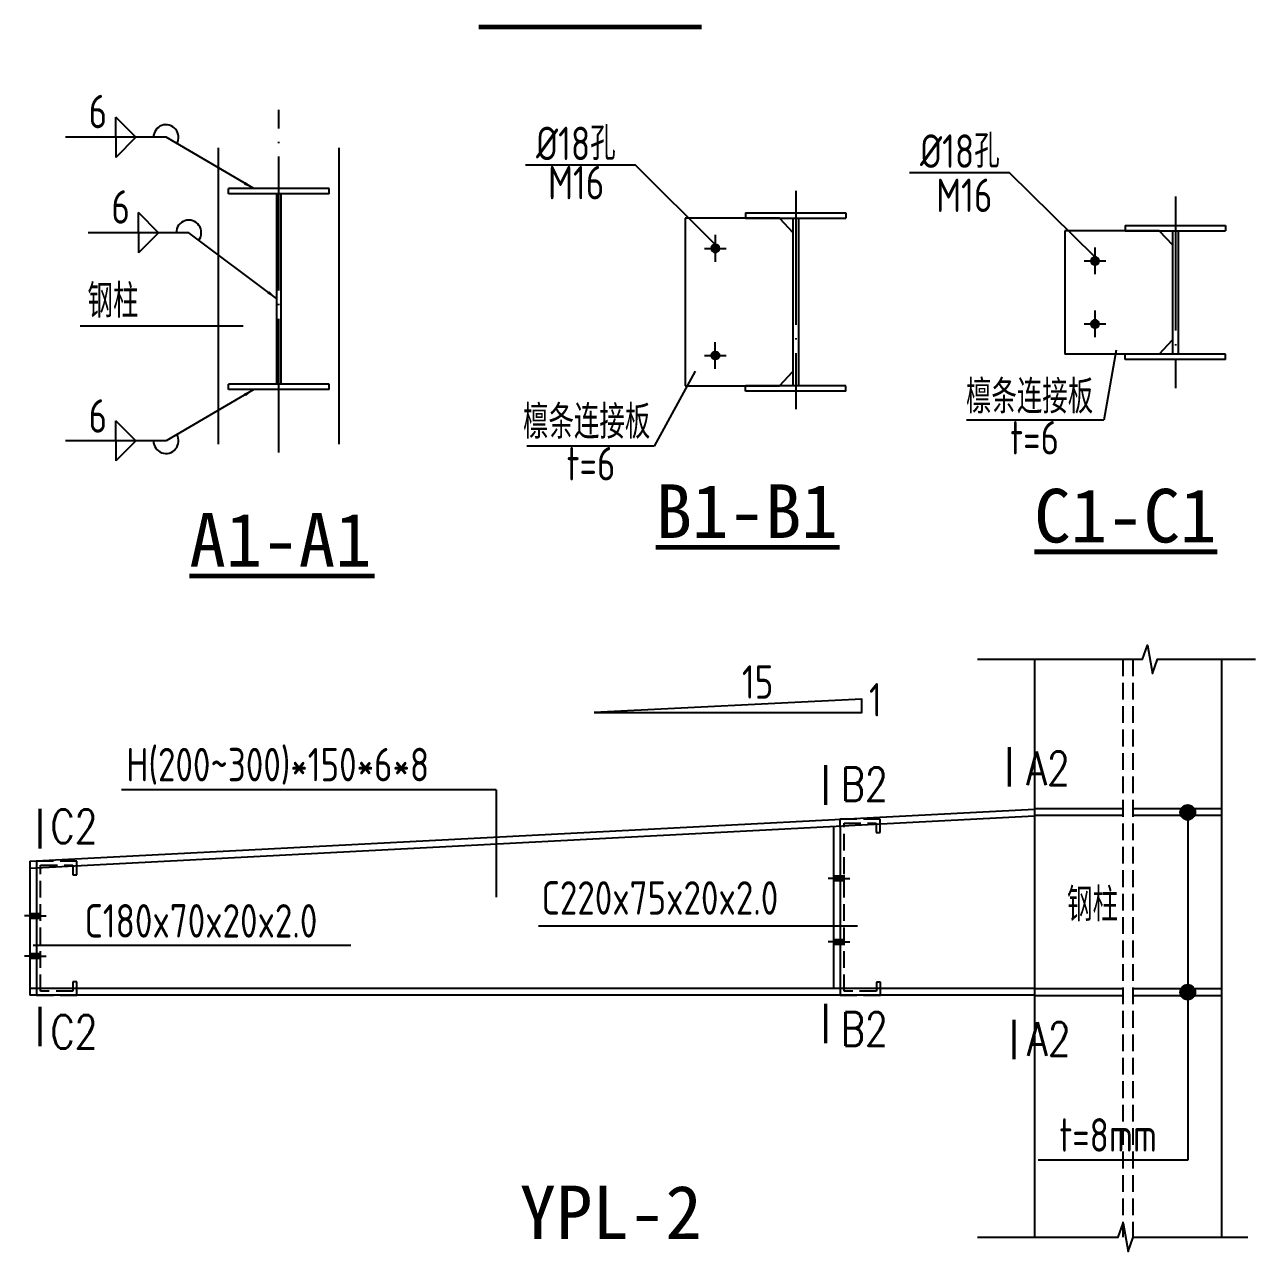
# Model space of a CAD drawing. Extents: x 9752569 to 9923256, y 1590558 to 2510207.
# Drawn here: x 9893515 to 9911894, y 1956600 to 1974915 of the extents above; entities that cross this region are included whole.
import ezdxf
from ezdxf.enums import TextEntityAlignment as Align

# ---------------------------------------------------------------- set-up
doc = ezdxf.new("R2010")
doc.units = 0
doc.header["$LTSCALE"] = 1000
doc.header["$MEASUREMENT"] = 0
doc.linetypes.add('DASH', pattern=[0.35, 0.25, -0.1])
doc.linetypes.add('DOTE', pattern=[2.42, 2, -0.2, 0.02, -0.2])
doc.layers.get('0').update_dxf_attribs({"linetype": 'CONTINUOUS'})
for name, color, linetype in [('AXIS', 3, 'CONTINUOUS'), ('D', 4, 'CONTINUOUS'), ('DIM_SYMB', 3, 'CONTINUOUS'), ('DOTE', 8, 'DOTE'), ('PUB_DIM', 3, 'CONTINUOUS'), ('PUB_TEXT', 7, 'CONTINUOUS'), ('板', 4, 'CONTINUOUS'), ('柱', 2, 'CONTINUOUS'), ('梁', 4, 'CONTINUOUS'), ('螺栓', 15, 'CONTINUOUS')]:
    doc.layers.add(name, color=color, linetype=linetype)
doc.styles.add('-黑体', font='')
doc.styles.add('DIM_FONT', font='SIMPLEX.shx', dxfattribs={"width": 0.8})
doc.styles.add('TSSD_REIN', font='atssdeng.shx', dxfattribs={"width": 0.7, "bigfont": 'atssdchn.shx'})
doc.styles.get('-黑体').set_extended_font_data('SimSun')

# ---------------------------------------------------------------- blocks, each defined once
blk = doc.blocks.new('孔')
at = {"layer": '螺栓'}
h = blk.add_hatch(color=256, dxfattribs=at)
h.paths.add_polyline_path([(0, -6, 0.414214), (6, 0), (0, 0)])
h.paths.add_polyline_path([(0, 0), (-6, 0, 0.414214), (0, -6)])
h.paths.add_polyline_path([(0, 0), (0, 6, 0.414214), (-6, 0)])
h.paths.add_polyline_path([(0, 0), (6, 0, 0.414214), (0, 6)])
for p, q in [((0, 20), (0, -20)), ((16, 0), (-16, 0))]:
    blk.add_line(p, q, dxfattribs=at)
blk.add_circle((0, 0), 6, dxfattribs=at)

msp = doc.modelspace()

# ---------------------------------------------------------------- hatches: boundary and pattern name
h = msp.add_hatch(color=256)
edge = h.paths.add_edge_path()
edge.add_arc((9910883.8, 1963153.6), 111.2, 0, 360)
h = msp.add_hatch(color=256)
edge = h.paths.add_edge_path()
edge.add_arc((9910883.8, 1960469.4), 111.2, 0, 360)

# ---------------------------------------------------------------- linework, layer by layer
for p, q in [((9910883.8, 1963210.1, 6.9), (9910883.8, 1957963.2, 6.9)), ((9910883.8, 1957963.2, 6.9), (9908648.1, 1957963.2, 6.9))]:
    msp.add_line(p, q)
at = {"lineweight": -3}
for p, q in [((9905600.8, 1962167.9, 6.9), (9905515.3, 1962167.9, 6.9)), ((9905754.1, 1962167.9, 6.9), (9905839.6, 1962167.9, 6.9)), ((9893600.8, 1961608.3, 6.9), (9893515.3, 1961608.3, 6.9)), ((9893754.1, 1961608.3, 6.9), (9893839.6, 1961608.3, 6.9)), ((9905600.8, 1961219.5, 6.9), (9905515.3, 1961219.5, 6.9)), ((9905754.1, 1961219.5, 6.9), (9905839.6, 1961219.5, 6.9)), ((9893600.8, 1961008, 6.9), (9893515.3, 1961008, 6.9)), ((9893754.1, 1961008, 6.9), (9893839.6, 1961008, 6.9))]:
    msp.add_line(p, q, dxfattribs=at)
at = {"lineweight": -3, "const_width": 100, "elevation": 6.9}
for points in [[(9905764.1, 1962167.9), (9905590.8, 1962167.9)], [(9893764.1, 1961608.3), (9893590.8, 1961608.3)], [(9905764.1, 1961219.5), (9905590.8, 1961219.5)], [(9893764.1, 1961008), (9893590.8, 1961008)]]:
    msp.add_lwpolyline(points, dxfattribs=at)
for centre in [(9910883.8, 1963153.6, 6.9), (9910883.8, 1960469.4, 6.9)]:
    msp.add_circle(centre, 111.2)
at = {"layer": 'AXIS', "linetype": 'ByBlock'}
for p, q in [((9895176.8, 1973232.5), (9894876.8, 1973532.5)), ((9894876.8, 1973232.5), (9894876.8, 1973532.5)), ((9895626.8, 1973232.5), (9894126.8, 1973232.5)), ((9895176.8, 1973232.5), (9894876.8, 1972932.5)), ((9894876.8, 1973232.5), (9894876.8, 1972932.5)), ((9896939.1, 1972466.2, 6.9), (9895626.8, 1973232.5)), ((9902638.8, 1972818.5, 6.9), (9900992.9, 1972818.5, 6.9)), ((9903829.4, 1971634.2, 6.9), (9902638.8, 1972818.5, 6.9)), ((9908220.9, 1972703.7, 6.9), (9906727.3, 1972703.7, 6.9)), ((9909498.9, 1971446.8, 6.9), (9908220.9, 1972703.7, 6.9)), ((9895516.6, 1971808.4), (9895216.6, 1972108.4)), ((9895216.6, 1971808.4), (9895216.6, 1972108.4)), ((9895966.6, 1971808.4), (9894466.6, 1971808.4)), ((9895516.6, 1971808.4), (9895216.6, 1971508.4)), ((9895216.6, 1971808.4), (9895216.6, 1971508.4)), ((9897278.9, 1970826.6, 6.9), (9895966.6, 1971808.4)), ((9894347.3, 1970419.8, 6.9), (9896777.7, 1970419.8, 6.9)), ((9909813.5, 1970055.8, 6.9), (9909629, 1969010.5, 6.9)), ((9903528.6, 1969738.5, 6.9), (9902916.5, 1968622.9, 6.9)), ((9896939.1, 1969466.2, 6.9), (9895626.8, 1968699.9)), ((9895176.8, 1968699.9), (9894876.8, 1968999.9)), ((9894876.8, 1968699.9), (9894876.8, 1968999.9)), ((9909629, 1969010.5, 6.9), (9907581.9, 1969010.5, 6.9)), ((9895626.8, 1968699.9), (9894126.8, 1968699.9)), ((9895176.8, 1968699.9), (9894876.8, 1968399.9)), ((9894876.8, 1968699.9), (9894876.8, 1968399.9)), ((9902916.5, 1968622.9, 6.9), (9901013.5, 1968622.9, 6.9)), ((9901189.9, 1961459.8, 6.9), (9905950.9, 1961459.8, 6.9)), ((9893645, 1961170.3, 6.9), (9898385.5, 1961170.3, 6.9))]:
    msp.add_line(p, q, dxfattribs=at)
at = {"layer": 'AXIS'}
for q in [(9894961.8, 1963490.5, 206.9), (9900556.9, 1961885.6, 206.9)]:
    msp.add_line((9900556.9, 1963490.5, 206.9), q, dxfattribs=at)
at = {"layer": 'AXIS', "linetype": 'ByBlock'}
msp.add_lwpolyline([(9902019.8, 1964643.8), (9906019.8, 1964643.8), (9906019.8, 1964843.8), (9902019.8, 1964643.8)], dxfattribs=at)
for centre, start, end in [((9895626.8, 1973232.5), 329.71933, 180.00001), ((9895966.6, 1971808.4), 323.19816, 180.00001), ((9895626.8, 1968699.9), 180, 30.28067)]:
    msp.add_arc(centre, 187.5, start, end, dxfattribs=at)
for points in [[(9896939.1, 1972466.2, 6.9), (9896818.8, 1972564.5, 6.9), (9896791.3, 1972524.7, 6.9)], [(9897278.9, 1970826.6, 6.9), (9897171, 1970936.4, 6.9), (9897139.1, 1970899, 6.9)], [(9896939.1, 1969466.2, 6.9), (9896818.8, 1969367.9, 6.9), (9896791.3, 1969407.7, 6.9)]]:
    msp.add_solid(points, dxfattribs=at)
at = {"layer": 'D', "linetype": 'DASH'}
for p, q in [((9906291.3, 1963051.6, 6.9), (9905691.3, 1963051.6, 6.9)), ((9905691.3, 1963051.6, 6.9), (9905694.3, 1960423.5, 6.9)), ((9905754.3, 1960483.5, 6.9), (9905751.3, 1962991.6, 6.9)), ((9905751.3, 1962991.6, 6.9), (9906231.3, 1962991.6, 6.9)), ((9906231.3, 1962991.6, 6.9), (9906231.3, 1962851.6, 6.9)), ((9906291.3, 1962851.6, 6.9), (9906291.3, 1963051.6, 6.9)), ((9906231.3, 1962851.6, 6.9), (9906291.3, 1962851.6, 6.9)), ((9894294.3, 1962423.5, 6.9), (9893694.3, 1962423.5, 6.9)), ((9893694.3, 1962423.5, 6.9), (9893694.3, 1960423.5, 6.9)), ((9893754.3, 1960483.5, 6.9), (9893754.3, 1962363.5, 6.9)), ((9893754.3, 1962363.5, 6.9), (9894234.3, 1962363.5, 6.9)), ((9894234.3, 1962363.5, 6.9), (9894234.3, 1962223.5, 6.9)), ((9894294.3, 1962223.5, 6.9), (9894294.3, 1962423.5, 6.9)), ((9894234.3, 1962223.5, 6.9), (9894294.3, 1962223.5, 6.9)), ((9894234.3, 1960483.5, 6.9), (9893754.3, 1960483.5, 6.9)), ((9894294.3, 1960623.5, 6.9), (9894234.3, 1960623.5, 6.9)), ((9894234.3, 1960623.5, 6.9), (9894234.3, 1960483.5, 6.9)), ((9894294.3, 1960423.5, 6.9), (9894294.3, 1960623.5, 6.9)), ((9906234.3, 1960483.5, 6.9), (9905754.3, 1960483.5, 6.9)), ((9906294.3, 1960620.7, 6.9), (9906234.3, 1960620.7, 6.9)), ((9906234.3, 1960620.7, 6.9), (9906234.3, 1960483.5, 6.9)), ((9906294.3, 1960423.5, 6.9), (9906294.3, 1960620.7, 6.9)), ((9893694.3, 1960423.5, 6.9), (9894294.3, 1960423.5, 6.9)), ((9905694.3, 1960423.5, 6.9), (9906294.3, 1960423.5, 6.9))]:
    msp.add_line(p, q, dxfattribs=at)
at = {"layer": 'DIM_SYMB', "const_width": 70, "elevation": 6.9}
for points in [[(9900293.9, 1974879.7), (9903624.7, 1974879.7)], [(9902938.4, 1967110.7), (9905686.2, 1967110.7)], [(9908591.2, 1967043.6), (9911327.2, 1967043.6)], [(9895975.8, 1966683), (9898741.3, 1966683)]]:
    msp.add_lwpolyline(points, dxfattribs=at)
at = {"layer": 'DIM_SYMB', "elevation": 6.9}
for points in [[(9907746.3, 1965439.3), (9910207.8, 1965439.3), (9910284.2, 1965649.3), (9910358.2, 1965229.3), (9910432.8, 1965439.3), (9911894.2, 1965439.3)], [(9907746.3, 1956809.6), (9909843.3, 1956809.6), (9909919.8, 1957019.6), (9909993.8, 1956599.6), (9910068.3, 1956809.6), (9911780.8, 1956809.6)]]:
    msp.add_lwpolyline(points, dxfattribs=at)
at = {"layer": 'DOTE'}
for p, q in [((9897310.7, 1968524.7, 6.9), (9897310.7, 1973644.5, 6.9)), ((9905029.4, 1972432, 6.9), (9905029.4, 1969173.2, 6.9)), ((9910698.9, 1972346.2, 6.9), (9910698.9, 1969488.8, 6.9))]:
    msp.add_line(p, q, dxfattribs=at)
at = {"layer": 'PUB_DIM', "const_width": 50, "elevation": 6.9}
for points in [[(9908220.1, 1964131.8), (9908220.1, 1963538.5)], [(9905477.1, 1963859.6), (9905477.1, 1963266.3)], [(9893744.8, 1963206.9), (9893744.8, 1962613.5)], [(9905477.1, 1960298.8), (9905477.1, 1959705.5)], [(9893744.8, 1960255.3), (9893744.8, 1959662)], [(9908288.3, 1960059.9), (9908288.3, 1959466.6)]]:
    msp.add_lwpolyline(points, dxfattribs=at)
at = {"layer": '板', "lineweight": -3, "ltscale": 1.5}
for p, q in [((9904789.4, 1972024.2, 6.9), (9903379.4, 1972024.2, 6.9)), ((9903379.4, 1972024.2, 6.9), (9903379.4, 1969524.3, 6.9)), ((9904789.4, 1972024.2, 6.9), (9904989.4, 1971812.2, 6.9)), ((9910458.9, 1971836.8, 6.9), (9909048.9, 1971836.8, 6.9)), ((9909048.9, 1971836.8, 6.9), (9909048.9, 1969996.9, 6.9)), ((9910458.9, 1971836.8, 6.9), (9910658.9, 1971624.8, 6.9)), ((9910458.9, 1969996.9, 6.9), (9910658.9, 1970208.9, 6.9)), ((9910458.9, 1969996.9, 6.9), (9909048.9, 1969996.9, 6.9)), ((9904789.4, 1969524.3, 6.9), (9904989.4, 1969736.3, 6.9)), ((9903379.4, 1969524.3, 6.9), (9904789.4, 1969524.3, 6.9))]:
    msp.add_line(p, q, dxfattribs=at)
at = {"layer": '板', "color": 5, "lineweight": -3, "ltscale": 1.5}
for p, q in [((9905594.3, 1962946.4, 6.9), (9905594.3, 1960523.5, 6.9)), ((9905691.4, 1962951.4, 6.9), (9905694.3, 1960523.5, 6.9)), ((9893594.3, 1962423.5, 6.9), (9893594.3, 1960423.5, 6.9)), ((9893694.3, 1962329.9, 6.9), (9893694.3, 1960523.5, 6.9))]:
    msp.add_line(p, q, dxfattribs=at)
at = {"layer": '柱', "color": 2}
for p, q in [((9896410.7, 1968651.9, 6.9), (9896410.7, 1973074.9, 6.9)), ((9898210.7, 1968651.9, 6.9), (9898210.7, 1973074.9, 6.9)), ((9908594.3, 1965439.3, 6.9), (9908594.3, 1956809.6, 6.9)), ((9911387.1, 1965439.3, 6.9), (9911387.1, 1956809.6, 6.9)), ((9908594.3, 1963210.1, 6.9), (9909915.7, 1963210.1, 6.9)), ((9908594.3, 1963109.8, 6.9), (9909915.7, 1963109.8, 6.9)), ((9910065.7, 1963210.1, 6.9), (9911387.1, 1963210.1, 6.9)), ((9910065.7, 1963109.8, 6.9), (9911387.1, 1963109.8, 6.9)), ((9908594.3, 1960523.5, 6.9), (9909915.7, 1960523.5, 6.9)), ((9910065.7, 1960523.5, 6.9), (9911387.1, 1960523.5, 6.9)), ((9908594.3, 1960417.8, 6.9), (9909915.7, 1960417.8, 6.9)), ((9910065.7, 1960417.8, 6.9), (9911387.1, 1960417.8, 6.9))]:
    msp.add_line(p, q, dxfattribs=at)
at = {"layer": '柱', "color": 2, "linetype": 'DASH'}
for p, q in [((9909915.7, 1965439.3, 6.9), (9909915.7, 1956809.6, 6.9)), ((9910065.7, 1965439.3, 6.9), (9910065.7, 1956809.6, 6.9))]:
    msp.add_line(p, q, dxfattribs=at)
at = {"layer": '梁', "color": 5}
for p, q in [((9898060.7, 1972466.2, 6.9), (9896560.7, 1972466.2, 6.9)), ((9896560.7, 1972386.2, 6.9), (9896560.7, 1972466.2, 6.9)), ((9898060.7, 1972386.2, 6.9), (9898060.7, 1972466.2, 6.9)), ((9898060.7, 1972386.2, 6.9), (9896560.7, 1972386.2, 6.9)), ((9897278.9, 1972386.2, 6.9), (9897278.9, 1969546.2, 6.9)), ((9897338.9, 1972386.2, 6.9), (9897338.9, 1969546.2, 6.9)), ((9904279.4, 1972104.3, 6.9), (9905779.4, 1972104.3, 6.9)), ((9904279.4, 1972104.3, 6.9), (9904279.4, 1972024.2, 6.9)), ((9905779.4, 1972104.3, 6.9), (9905779.4, 1972024.2, 6.9)), ((9904279.4, 1972024.2, 6.9), (9905779.4, 1972024.2, 6.9)), ((9904989.4, 1972024.2, 6.9), (9904989.4, 1969524.3, 6.9)), ((9905069.4, 1972024.2, 6.9), (9905069.4, 1969524.3, 6.9)), ((9909948.9, 1971916.9, 6.9), (9911448.9, 1971916.9, 6.9)), ((9909948.9, 1971916.9, 6.9), (9909948.9, 1971836.8, 6.9)), ((9911448.9, 1971916.9, 6.9), (9911448.9, 1971836.8, 6.9)), ((9909948.9, 1971836.8, 6.9), (9911448.9, 1971836.8, 6.9)), ((9910658.9, 1971836.8, 6.9), (9910658.9, 1969996.9, 6.9)), ((9910738.9, 1971836.8, 6.9), (9910738.9, 1969996.9, 6.9)), ((9909948.9, 1969916.9, 6.9), (9909948.9, 1969996.9, 6.9)), ((9911448.9, 1969996.9, 6.9), (9909948.9, 1969996.9, 6.9)), ((9911448.9, 1969916.9, 6.9), (9909948.9, 1969916.9, 6.9)), ((9911448.9, 1969916.9, 6.9), (9911448.9, 1969996.9, 6.9)), ((9898060.7, 1969546.2, 6.9), (9896560.7, 1969546.2, 6.9)), ((9896560.7, 1969466.2, 6.9), (9896560.7, 1969546.2, 6.9)), ((9898060.7, 1969466.2, 6.9), (9898060.7, 1969546.2, 6.9)), ((9904279.4, 1969444.3, 6.9), (9904279.4, 1969524.3, 6.9)), ((9905779.4, 1969524.3, 6.9), (9904279.4, 1969524.3, 6.9)), ((9905779.4, 1969444.3, 6.9), (9905779.4, 1969524.3, 6.9)), ((9898060.7, 1969466.2, 6.9), (9896560.7, 1969466.2, 6.9)), ((9905779.4, 1969444.3, 6.9), (9904279.4, 1969444.3, 6.9)), ((9893594.3, 1962423.5, 6.9), (9908594.3, 1963202.4, 6.9)), ((9893594.3, 1962323.3, 6.9), (9908594.3, 1963102.1, 6.9)), ((9908594.3, 1960523.5, 6.9), (9893594.3, 1960523.5, 6.9)), ((9908594.3, 1960423.5, 6.9), (9893594.3, 1960423.5, 6.9))]:
    msp.add_line(p, q, dxfattribs=at)

# ---------------------------------------------------------------- block references
at = {"layer": '螺栓', "lineweight": -3, "xscale": -10, "yscale": 10, "zscale": 10}
for p in [(9903829.4, 1971574.2, 6.9), (9909498.9, 1971386.8, 6.9), (9909498.9, 1970446.9, 6.9)]:
    msp.add_blockref('孔', p, dxfattribs=at)
at = {"layer": '螺栓', "lineweight": -3, "xscale": 10, "yscale": 10, "zscale": 10, "rotation": 180}
msp.add_blockref('孔', (9903829.4, 1969974.4, 6.9), dxfattribs=at)

# ---------------------------------------------------------------- texts
at = {"layer": 'AXIS', "linetype": 'ByBlock', "style": 'TSSD_REIN', "width": 0.8}
for s, p in [('6', (9894471.7, 1973367.5)), ('%%C18孔', (9901152, 1972891, 6.9)), ('%%C18孔', (9906886.4, 1972776.1, 6.9)), ('M16', (9901331.9, 1972306, 6.9)), ('M16', (9907127.4, 1972117.2, 6.9)), ('6', (9894811.6, 1971943.4)), ('钢柱', (9894455, 1970537.7, 6.9)), ('檩条连接板', (9907572.2, 1969108.3, 6.9)), ('6', (9894471.7, 1968822.6)), ('檩条连接板', (9900958.4, 1968732, 6.9)), ('t=6', (9908231.8, 1968496.5, 6.9)), ('t=6', (9901607.5, 1968109.6, 6.9)), ('15', (9904227, 1964850.6)), ('1', (9906124.7, 1964584.1)), ('H(200~300)*150*6*8', (9895034.2, 1963616.9, 708.9)), ('C220x75x20x2.0', (9901234.3, 1961626.5, 708.9)), ('C180x70x20x2.0', (9894409.5, 1961284.3, 708.9))]:
    msp.add_text(s, height=500, dxfattribs=at).set_placement(p)
at = {"layer": 'PUB_DIM', "style": 'DIM_FONT', "width": 0.8}
for s, p in [('A2', (9908798.4, 1963811.3, 6.9)), ('B2', (9906054.8, 1963574.2, 6.9)), ('C2', (9894253.2, 1962946, 6.9)), ('C2', (9894253.2, 1959876.6, 6.9)), ('B2', (9906054.8, 1959920.1, 6.9)), ('A2', (9908811, 1959770.1, 6.9))]:
    msp.add_text(s, height=500, dxfattribs=at).set_placement(p, align=Align.MIDDLE)
at = {"layer": 'PUB_TEXT', "style": '-黑体'}
for s, p in [('B1-B1', (9902938.4, 1967250.7, 6.9)), ('C1-C1', (9908591.2, 1967183.6, 6.9)), ('A1-A1', (9895975.8, 1966823, 6.9)), ('YPL-2', (9900907, 1956783.1, 6.9))]:
    msp.add_text(s, height=800, dxfattribs=at).set_placement(p)
at = {"layer": 'PUB_TEXT', "style": 'TSSD_REIN', "width": 0.8}
for s, p in [('钢柱', (9909082.1, 1961525.9, 708.9)), ('t=8mm', (9908965.5, 1958087.8, 708.9))]:
    msp.add_text(s, height=500, dxfattribs=at).set_placement(p)

doc.saveas('drawing.dxf')
